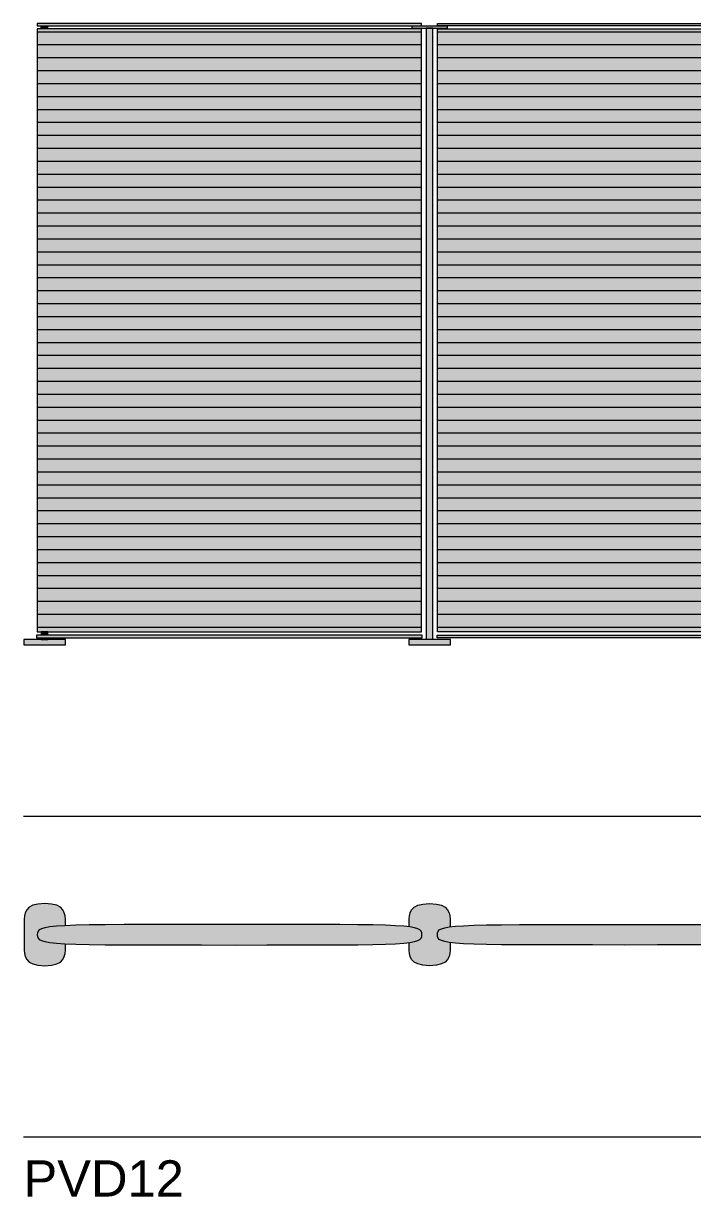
# Model space of a CAD drawing. Header units: millimetres. Extents: x -23380 to 52531, y -5628 to 1041.
# Drawn here: x 40260 to 41552, y -1825 to 441 of the extents above; entities that cross this region are included whole.
import ezdxf

# ---------------------------------------------------------------- set-up
doc = ezdxf.new("R2010")
doc.units = ezdxf.units.MM
for name, color, linetype, lineweight in [('dimensions', 7, 'Continuous', 5), ('drawing', 7, 'Continuous', 5), ('hatch', 9, 'Continuous', 5), ('product codes', 7, 'Continuous', 5), ('ropes', 7, 'Continuous', 0)]:
    doc.layers.add(name, color=color, linetype=linetype, lineweight=lineweight)
doc.styles.add('Poliform pollici', font='arial.ttf')
pattern_1 = [(0, (-7715.524, 0), (0, 25), [])]

msp = doc.modelspace()

# ---------------------------------------------------------------- hatches: boundary and pattern name
at = {"layer": 'hatch'}
for points in [[(40287.1, 436.6), (40287.1, 440.9), (41029.3, 440.9), (41029.3, 436.6)], [(40307.5, -734.1), (40294.8, -734.1), (40287.1, -734.1), (40287.1, 430.7), (41029.3, 430.7), (41029.3, -734.1)], [(40294.8, 436.6), (40307.5, 436.6), (40307.5, 430.7), (40294.8, 430.7)], [(41010.2, 431.6), (41010.2, 435.7), (41078.9, 435.7), (41078.9, 431.6)], [(41050.8, -749.1), (41037.9, -749.1), (41037.9, 431.6), (41050.8, 431.6)], [(41802, 436.6), (41059.8, 436.6), (41059.8, 440.9), (41802, 440.9)], [(41802, -734.1), (41059.8, -734.1), (41059.8, 430.7), (41802, 430.7)], [(40285.4, -745.8), (40285.4, -740.7), (41030.2, -740.7), (41030.2, -745.8)], [(40307.5, -740.7), (40294.8, -740.7), (40294.8, -734.1), (40307.5, -734.1)], [(40294.8, -745.8), (40307.5, -745.8), (40307.5, -749.1), (40294.8, -749.1)], [(41803.9, -745.8), (41059.1, -745.8), (41059.1, -740.7), (41803.9, -740.7)], [(40261.1, -759.1), (40261.1, -749.1), (40341.8, -749.1), (40341.8, -759.1)], [(41004.3, -759.1), (41004.3, -749.1), (41085, -749.1), (41085, -759.1)], [(40341.3, -1301.4), (40324.5, -1302.5), (40317.6, -1303.1), (40311.6, -1303.8), (40308.9, -1304.1), (40306.4, -1304.5), (40304.1, -1304.9), (40302, -1305.4), (40300.1, -1305.8), (40299.2, -1306.1), (40298.3, -1306.3), (40297.5, -1306.5), (40296.7, -1306.8), (40296, -1307), (40295.3, -1307.3), (40294.7, -1307.6), (40294, -1307.8), (40293.4, -1308.1), (40292.9, -1308.4), (40292.4, -1308.7), (40292.1, -1308.8), (40291.9, -1309), (40291.6, -1309.1), (40291.4, -1309.3), (40291.2, -1309.4), (40291, -1309.6), (40290.8, -1309.7), (40290.6, -1309.9), (40290.4, -1310.1), (40290.2, -1310.2), (40290, -1310.4), (40289.9, -1310.5), (40289.7, -1310.7), (40289.5, -1310.9), (40289.4, -1311), (40289.2, -1311.2), (40289.1, -1311.4), (40289, -1311.6), (40288.8, -1311.7), (40288.7, -1311.9), (40288.6, -1312.1), (40288.5, -1312.3), (40288.4, -1312.4), (40288.3, -1312.6), (40288.2, -1312.8), (40288.1, -1313), (40288, -1313.2), (40287.9, -1313.4), (40287.9, -1313.6), (40287.8, -1313.7), (40287.7, -1313.9), (40287.7, -1314.1), (40287.6, -1314.3), (40287.6, -1314.5), (40287.5, -1314.7), (40287.5, -1314.9), (40287.4, -1315.1), (40287.4, -1315.3), (40287.3, -1315.8), (40287.3, -1316.2), (40287.2, -1316.6), (40287.2, -1317), (40287.1, -1317.5), (40287.1, -1317.9), (40287.1, -1318.9), (40287.1, -1319.8), (40287.1, -1320.2), (40287.2, -1320.7), (40287.2, -1321.1), (40287.3, -1321.5), (40287.3, -1322), (40287.4, -1322.4), (40287.4, -1322.6), (40287.5, -1322.8), (40287.5, -1323), (40287.6, -1323.2), (40287.6, -1323.4), (40287.7, -1323.6), (40287.7, -1323.8), (40287.8, -1324), (40287.9, -1324.2), (40287.9, -1324.3), (40288, -1324.5), (40288.1, -1324.7), (40288.2, -1324.9), (40288.3, -1325.1), (40288.4, -1325.3), (40288.5, -1325.5), (40288.6, -1325.6), (40288.7, -1325.8), (40288.8, -1326), (40289, -1326.2), (40289.1, -1326.3), (40289.2, -1326.5), (40289.4, -1326.7), (40289.5, -1326.8), (40289.7, -1327), (40289.9, -1327.2), (40290, -1327.3), (40290.2, -1327.5), (40290.4, -1327.6), (40290.6, -1327.8), (40290.8, -1328), (40291, -1328.1), (40291.2, -1328.3), (40291.4, -1328.4), (40291.6, -1328.6), (40291.9, -1328.7), (40292.1, -1328.9), (40292.4, -1329), (40292.9, -1329.3), (40293.4, -1329.6), (40294, -1329.9), (40294.7, -1330.1), (40295.3, -1330.4), (40296, -1330.7), (40296.7, -1330.9), (40297.5, -1331.2), (40298.3, -1331.4), (40299.2, -1331.6), (40300.1, -1331.9), (40302, -1332.3), (40304.1, -1332.8), (40306.4, -1333.2), (40308.9, -1333.6), (40311.6, -1333.9), (40317.6, -1334.6), (40324.5, -1335.3), (40341.3, -1336.3), (40341.3, -1342.5), (40341.3, -1345.7), (40341.2, -1348.9), (40341.1, -1350.5), (40341, -1352), (40340.9, -1353.6), (40340.8, -1354.4), (40340.7, -1355.2), (40340.5, -1356), (40340.4, -1356.8), (40340.2, -1357.5), (40340.1, -1358.3), (40339.9, -1359.1), (40339.7, -1359.8), (40339.4, -1360.6), (40339.2, -1361.3), (40338.9, -1362), (40338.6, -1362.8), (40338.3, -1363.5), (40338, -1364.2), (40337.8, -1364.5), (40337.6, -1364.9), (40337.4, -1365.2), (40337.2, -1365.6), (40337, -1365.9), (40336.8, -1366.2), (40336.5, -1366.6), (40336.3, -1366.9), (40336.1, -1367.2), (40335.8, -1367.5), (40335.6, -1367.9), (40335.3, -1368.2), (40335.1, -1368.5), (40334.8, -1368.8), (40334.5, -1369.1), (40334.2, -1369.4), (40333.9, -1369.7), (40333.6, -1370), (40333.3, -1370.3), (40333, -1370.6), (40332.6, -1370.9), (40332.3, -1371.2), (40331.9, -1371.4), (40331.6, -1371.7), (40331.2, -1372), (40330.8, -1372.2), (40330.4, -1372.5), (40330, -1372.8), (40329.6, -1373), (40329.2, -1373.3), (40328.8, -1373.5), (40328.4, -1373.7), (40327.5, -1374.2), (40326.5, -1374.6), (40325.5, -1375.1), (40324.5, -1375.5), (40323.4, -1375.9), (40322.3, -1376.2), (40321.2, -1376.6), (40319.9, -1376.9), (40318.7, -1377.2), (40317.4, -1377.5), (40316, -1377.7), (40314.6, -1377.9), (40313.2, -1378.1), (40311.7, -1378.3), (40310.1, -1378.5), (40308.5, -1378.6), (40306.8, -1378.7), (40305.1, -1378.7), (40301.5, -1378.8), (40297.9, -1378.7), (40296.2, -1378.7), (40294.5, -1378.6), (40292.9, -1378.5), (40291.3, -1378.3), (40289.8, -1378.1), (40288.4, -1377.9), (40287, -1377.7), (40285.6, -1377.5), (40284.3, -1377.2), (40283.1, -1376.9), (40281.9, -1376.6), (40280.7, -1376.2), (40279.6, -1375.9), (40278.5, -1375.5), (40277.5, -1375.1), (40276.5, -1374.6), (40275.5, -1374.2), (40274.6, -1373.7), (40274.2, -1373.5), (40273.8, -1373.3), (40273.4, -1373), (40273, -1372.8), (40272.6, -1372.5), (40272.2, -1372.2), (40271.8, -1372), (40271.4, -1371.7), (40271.1, -1371.4), (40270.7, -1371.2), (40270.4, -1370.9), (40270, -1370.6), (40269.7, -1370.3), (40269.4, -1370), (40269.1, -1369.7), (40268.8, -1369.4), (40268.5, -1369.1), (40268.2, -1368.8), (40268, -1368.5), (40267.7, -1368.2), (40267.4, -1367.9), (40267.2, -1367.5), (40266.9, -1367.2), (40266.7, -1366.9), (40266.5, -1366.6), (40266.2, -1366.2), (40266, -1365.9), (40265.8, -1365.6), (40265.6, -1365.2), (40265.4, -1364.9), (40265.2, -1364.5), (40265.1, -1364.2), (40264.7, -1363.5), (40264.4, -1362.8), (40264.1, -1362), (40263.8, -1361.3), (40263.6, -1360.6), (40263.3, -1359.8), (40263.1, -1359.1), (40262.9, -1358.3), (40262.8, -1357.5), (40262.6, -1356.8), (40262.5, -1356), (40262.3, -1355.2), (40262.2, -1354.4), (40262.1, -1353.6), (40262, -1352), (40261.9, -1350.5), (40261.8, -1348.9), (40261.7, -1345.7), (40261.7, -1292.4), (40261.8, -1289.2), (40261.9, -1287.6), (40262, -1285.9), (40262.1, -1284.3), (40262.3, -1282.7), (40262.5, -1282), (40262.6, -1281.2), (40262.8, -1280.4), (40262.9, -1279.6), (40263.1, -1278.8), (40263.3, -1278.1), (40263.6, -1277.3), (40263.8, -1276.6), (40264.1, -1275.8), (40264.4, -1275.1), (40264.7, -1274.4), (40265.1, -1273.6), (40265.2, -1273.3), (40265.4, -1272.9), (40265.6, -1272.6), (40265.8, -1272.2), (40266, -1271.9), (40266.2, -1271.6), (40266.5, -1271.2), (40266.7, -1270.9), (40266.9, -1270.6), (40267.2, -1270.2), (40267.4, -1269.9), (40267.7, -1269.6), (40268, -1269.3), (40268.2, -1269), (40268.5, -1268.6), (40268.8, -1268.3), (40269.1, -1268), (40269.4, -1267.7), (40269.7, -1267.4), (40270, -1267.1), (40270.4, -1266.9), (40270.7, -1266.6), (40271.1, -1266.3), (40271.4, -1266), (40271.8, -1265.7), (40272.2, -1265.5), (40272.6, -1265.2), (40273, -1264.9), (40273.4, -1264.7), (40273.8, -1264.4), (40274.2, -1264.2), (40274.6, -1264), (40275.1, -1263.7), (40275.6, -1263.5), (40276.5, -1263), (40277.5, -1262.6), (40278.5, -1262.2), (40279.6, -1261.8), (40280.7, -1261.4), (40281.9, -1261.1), (40283.1, -1260.8), (40284.3, -1260.5), (40285.6, -1260.2), (40287, -1259.9), (40288.4, -1259.7), (40289.8, -1259.5), (40291.3, -1259.3), (40292.9, -1259.2), (40294.5, -1259), (40296.2, -1258.9), (40297.9, -1258.9), (40301.5, -1258.8), (40305.1, -1258.9), (40306.8, -1258.9), (40308.5, -1259), (40310.1, -1259.2), (40311.7, -1259.3), (40313.2, -1259.5), (40314.6, -1259.7), (40316, -1259.9), (40317.4, -1260.2), (40318.7, -1260.5), (40319.9, -1260.8), (40321.2, -1261.1), (40322.3, -1261.4), (40323.4, -1261.8), (40324.5, -1262.2), (40325.5, -1262.6), (40326.5, -1263), (40327.5, -1263.5), (40327.9, -1263.7), (40328.4, -1264), (40328.8, -1264.2), (40329.2, -1264.4), (40329.6, -1264.7), (40330, -1264.9), (40330.4, -1265.2), (40330.8, -1265.5), (40331.2, -1265.7), (40331.6, -1266), (40331.9, -1266.3), (40332.3, -1266.6), (40332.6, -1266.9), (40333, -1267.1), (40333.3, -1267.4), (40333.6, -1267.7), (40333.9, -1268), (40334.2, -1268.3), (40334.5, -1268.6), (40334.8, -1269), (40335.1, -1269.3), (40335.3, -1269.6), (40335.6, -1269.9), (40335.8, -1270.2), (40336.1, -1270.6), (40336.3, -1270.9), (40336.5, -1271.2), (40336.8, -1271.6), (40337, -1271.9), (40337.2, -1272.2), (40337.4, -1272.6), (40337.6, -1272.9), (40337.8, -1273.3), (40338, -1273.6), (40338.3, -1274.4), (40338.6, -1275.1), (40338.9, -1275.8), (40339.2, -1276.6), (40339.4, -1277.3), (40339.7, -1278.1), (40339.9, -1278.8), (40340.1, -1279.6), (40340.2, -1280.4), (40340.4, -1281.2), (40340.5, -1282), (40340.7, -1282.7), (40340.9, -1284.3), (40341, -1285.9), (40341.1, -1287.6), (40341.2, -1289.2), (40341.3, -1292.4)], [(41004.9, -1334.1), (41008.9, -1333.6), (41012.4, -1333), (41014, -1332.6), (41015.6, -1332.3), (41017, -1332), (41018.3, -1331.6), (41019.5, -1331.2), (41020.6, -1330.9), (41021.2, -1330.7), (41021.7, -1330.5), (41022.2, -1330.3), (41022.6, -1330), (41023.1, -1329.8), (41023.5, -1329.6), (41023.9, -1329.4), (41024.3, -1329.2), (41024.7, -1329), (41025.1, -1328.7), (41025.4, -1328.5), (41025.7, -1328.3), (41026, -1328), (41026.3, -1327.8), (41026.5, -1327.7), (41026.6, -1327.6), (41026.7, -1327.4), (41026.9, -1327.3), (41027, -1327.2), (41027.1, -1327.1), (41027.2, -1326.9), (41027.3, -1326.8), (41027.5, -1326.7), (41027.6, -1326.6), (41027.7, -1326.4), (41027.8, -1326.3), (41027.9, -1326.2), (41028, -1326), (41028.1, -1325.9), (41028.1, -1325.8), (41028.2, -1325.6), (41028.3, -1325.5), (41028.4, -1325.4), (41028.5, -1325.2), (41028.5, -1325.1), (41028.6, -1324.9), (41028.7, -1324.8), (41028.7, -1324.6), (41028.8, -1324.5), (41028.9, -1324.4), (41029, -1324.1), (41029.1, -1323.8), (41029.2, -1323.5), (41029.2, -1323.2), (41029.3, -1322.9), (41029.4, -1322.6), (41029.4, -1322.2), (41029.5, -1321.9), (41029.5, -1321.6), (41029.6, -1321.3), (41029.6, -1320.9), (41029.6, -1320.3), (41029.7, -1319.6), (41029.7, -1318.9), (41029.7, -1318.1), (41029.6, -1317.5), (41029.6, -1316.8), (41029.6, -1316.4), (41029.5, -1316.1), (41029.5, -1315.8), (41029.4, -1315.5), (41029.4, -1315.2), (41029.3, -1314.8), (41029.2, -1314.5), (41029.2, -1314.2), (41029.1, -1313.9), (41029, -1313.6), (41028.9, -1313.3), (41028.8, -1313.2), (41028.7, -1313.1), (41028.7, -1312.9), (41028.6, -1312.8), (41028.5, -1312.6), (41028.5, -1312.5), (41028.4, -1312.4), (41028.3, -1312.2), (41028.2, -1312.1), (41028.1, -1311.9), (41028.1, -1311.8), (41028, -1311.7), (41027.9, -1311.5), (41027.8, -1311.4), (41027.7, -1311.3), (41027.6, -1311.2), (41027.5, -1311), (41027.3, -1310.9), (41027.2, -1310.8), (41027.1, -1310.6), (41027, -1310.5), (41026.9, -1310.4), (41026.7, -1310.3), (41026.6, -1310.1), (41026.5, -1310), (41026.3, -1309.9), (41026, -1309.7), (41025.7, -1309.4), (41025.4, -1309.2), (41025.1, -1309), (41024.7, -1308.7), (41024.3, -1308.5), (41023.9, -1308.3), (41023.5, -1308.1), (41023.1, -1307.9), (41022.6, -1307.7), (41022.2, -1307.5), (41021.7, -1307.3), (41021.2, -1307.1), (41020.6, -1306.9), (41019.5, -1306.5), (41018.3, -1306.1), (41017, -1305.8), (41015.6, -1305.4), (41014, -1305.1), (41012.4, -1304.8), (41008.9, -1304.1), (41004.9, -1303.6), (41004.9, -1295.6), (41004.9, -1292.4), (41005, -1289.2), (41005.1, -1287.6), (41005.2, -1285.9), (41005.3, -1284.3), (41005.5, -1282.7), (41005.7, -1282), (41005.8, -1281.2), (41005.9, -1280.4), (41006.1, -1279.6), (41006.3, -1278.8), (41006.5, -1278.1), (41006.8, -1277.3), (41007, -1276.6), (41007.3, -1275.8), (41007.6, -1275.1), (41007.9, -1274.4), (41008.2, -1273.6), (41008.4, -1273.3), (41008.6, -1272.9), (41008.8, -1272.6), (41009, -1272.2), (41009.2, -1271.9), (41009.4, -1271.6), (41009.7, -1271.2), (41009.9, -1270.9), (41010.1, -1270.6), (41010.4, -1270.2), (41010.6, -1269.9), (41010.9, -1269.6), (41011.1, -1269.3), (41011.4, -1269), (41011.7, -1268.6), (41012, -1268.3), (41012.3, -1268), (41012.6, -1267.7), (41012.9, -1267.4), (41013.2, -1267.1), (41013.6, -1266.9), (41013.9, -1266.6), (41014.3, -1266.3), (41014.6, -1266), (41015, -1265.7), (41015.4, -1265.5), (41015.8, -1265.2), (41016.2, -1264.9), (41016.6, -1264.7), (41017, -1264.4), (41017.4, -1264.2), (41017.8, -1264), (41018.3, -1263.7), (41018.7, -1263.5), (41019.7, -1263), (41020.7, -1262.6), (41021.7, -1262.2), (41022.8, -1261.8), (41023.9, -1261.4), (41025, -1261.1), (41026.2, -1260.8), (41027.5, -1260.5), (41028.8, -1260.2), (41030.2, -1259.9), (41031.6, -1259.7), (41033, -1259.5), (41034.5, -1259.3), (41036.1, -1259.2), (41037.7, -1259), (41039.4, -1258.9), (41041.1, -1258.9), (41044.7, -1258.8), (41048.3, -1258.9), (41050, -1258.9), (41051.7, -1259), (41053.3, -1259.2), (41054.9, -1259.3), (41056.4, -1259.5), (41057.8, -1259.7), (41059.2, -1259.9), (41060.6, -1260.2), (41061.9, -1260.5), (41063.1, -1260.8), (41064.3, -1261.1), (41065.5, -1261.4), (41066.6, -1261.8), (41067.7, -1262.2), (41068.7, -1262.6), (41069.7, -1263), (41070.6, -1263.5), (41071.1, -1263.7), (41071.5, -1264), (41072, -1264.2), (41072.4, -1264.4), (41072.8, -1264.7), (41073.2, -1264.9), (41073.6, -1265.2), (41074, -1265.5), (41074.4, -1265.7), (41074.8, -1266), (41075.1, -1266.3), (41075.5, -1266.6), (41075.8, -1266.9), (41076.1, -1267.1), (41076.5, -1267.4), (41076.8, -1267.7), (41077.1, -1268), (41077.4, -1268.3), (41077.7, -1268.6), (41078, -1269), (41078.2, -1269.3), (41078.5, -1269.6), (41078.8, -1269.9), (41079, -1270.2), (41079.3, -1270.6), (41079.5, -1270.9), (41079.7, -1271.2), (41080, -1271.6), (41080.2, -1271.9), (41080.4, -1272.2), (41080.6, -1272.6), (41080.8, -1272.9), (41081, -1273.3), (41081.1, -1273.6), (41081.5, -1274.4), (41081.8, -1275.1), (41082.1, -1275.8), (41082.4, -1276.6), (41082.6, -1277.3), (41082.9, -1278.1), (41083.1, -1278.8), (41083.3, -1279.6), (41083.4, -1280.4), (41083.6, -1281.2), (41083.7, -1282), (41083.9, -1282.7), (41084.1, -1284.3), (41084.2, -1285.9), (41084.3, -1287.6), (41084.4, -1289.2), (41084.5, -1292.4), (41084.5, -1303.6), (41080.5, -1304.1), (41076.9, -1304.8), (41075.3, -1305.1), (41073.8, -1305.4), (41072.4, -1305.8), (41071.1, -1306.1), (41069.9, -1306.5), (41068.8, -1306.9), (41068.2, -1307.1), (41067.7, -1307.3), (41067.2, -1307.5), (41066.7, -1307.7), (41066.3, -1307.9), (41065.9, -1308.1), (41065.4, -1308.3), (41065.1, -1308.5), (41064.7, -1308.7), (41064.3, -1309), (41064, -1309.2), (41063.7, -1309.4), (41063.3, -1309.7), (41063.1, -1309.9), (41062.9, -1310), (41062.8, -1310.1), (41062.6, -1310.3), (41062.5, -1310.4), (41062.4, -1310.5), (41062.3, -1310.6), (41062.2, -1310.8), (41062, -1310.9), (41061.9, -1311), (41061.8, -1311.2), (41061.7, -1311.3), (41061.6, -1311.4), (41061.5, -1311.5), (41061.4, -1311.7), (41061.3, -1311.8), (41061.2, -1311.9), (41061.2, -1312.1), (41061.1, -1312.2), (41061, -1312.4), (41060.9, -1312.5), (41060.9, -1312.6), (41060.8, -1312.8), (41060.7, -1312.9), (41060.7, -1313.1), (41060.6, -1313.2), (41060.5, -1313.3), (41060.4, -1313.6), (41060.3, -1313.9), (41060.2, -1314.2), (41060.1, -1314.5), (41060.1, -1314.8), (41060, -1315.2), (41060, -1315.5), (41059.9, -1315.8), (41059.9, -1316.1), (41059.8, -1316.4), (41059.8, -1316.8), (41059.7, -1317.5), (41059.7, -1318.1), (41059.7, -1318.9), (41059.7, -1319.6), (41059.7, -1320.3), (41059.8, -1320.9), (41059.8, -1321.3), (41059.9, -1321.6), (41059.9, -1321.9), (41060, -1322.2), (41060, -1322.6), (41060.1, -1322.9), (41060.1, -1323.2), (41060.2, -1323.5), (41060.3, -1323.8), (41060.4, -1324.1), (41060.5, -1324.4), (41060.6, -1324.5), (41060.7, -1324.6), (41060.7, -1324.8), (41060.8, -1324.9), (41060.9, -1325.1), (41060.9, -1325.2), (41061, -1325.4), (41061.1, -1325.5), (41061.2, -1325.6), (41061.2, -1325.8), (41061.3, -1325.9), (41061.4, -1326), (41061.5, -1326.2), (41061.6, -1326.3), (41061.7, -1326.4), (41061.8, -1326.6), (41061.9, -1326.7), (41062, -1326.8), (41062.2, -1326.9), (41062.3, -1327.1), (41062.4, -1327.2), (41062.5, -1327.3), (41062.6, -1327.4), (41062.8, -1327.6), (41062.9, -1327.7), (41063.1, -1327.8), (41063.3, -1328), (41063.7, -1328.3), (41064, -1328.5), (41064.3, -1328.7), (41064.7, -1329), (41065.1, -1329.2), (41065.4, -1329.4), (41065.9, -1329.6), (41066.3, -1329.8), (41066.7, -1330), (41067.2, -1330.3), (41067.7, -1330.5), (41068.2, -1330.7), (41068.8, -1330.9), (41069.9, -1331.2), (41071.1, -1331.6), (41072.4, -1332), (41073.8, -1332.3), (41075.3, -1332.6), (41076.9, -1333), (41080.5, -1333.6), (41084.5, -1334.1), (41084.5, -1342.5), (41084.5, -1345.7), (41084.4, -1348.9), (41084.3, -1350.5), (41084.2, -1352), (41084.1, -1353.6), (41084, -1354.4), (41083.9, -1355.2), (41083.7, -1356), (41083.6, -1356.8), (41083.4, -1357.5), (41083.3, -1358.3), (41083.1, -1359.1), (41082.9, -1359.8), (41082.6, -1360.6), (41082.4, -1361.3), (41082.1, -1362), (41081.8, -1362.8), (41081.5, -1363.5), (41081.1, -1364.2), (41081, -1364.5), (41080.8, -1364.9), (41080.6, -1365.2), (41080.4, -1365.6), (41080.2, -1365.9), (41080, -1366.2), (41079.7, -1366.6), (41079.5, -1366.9), (41079.3, -1367.2), (41079, -1367.5), (41078.8, -1367.9), (41078.5, -1368.2), (41078.2, -1368.5), (41078, -1368.8), (41077.7, -1369.1), (41077.4, -1369.4), (41077.1, -1369.7), (41076.8, -1370), (41076.5, -1370.3), (41076.1, -1370.6), (41075.8, -1370.9), (41075.5, -1371.2), (41075.1, -1371.4), (41074.8, -1371.7), (41074.4, -1372), (41074, -1372.2), (41073.6, -1372.5), (41073.2, -1372.8), (41072.8, -1373), (41072.4, -1373.3), (41072, -1373.5), (41071.5, -1373.7), (41070.6, -1374.2), (41069.7, -1374.6), (41068.7, -1375.1), (41067.7, -1375.5), (41066.6, -1375.9), (41065.5, -1376.2), (41064.3, -1376.6), (41063.1, -1376.9), (41061.9, -1377.2), (41060.6, -1377.5), (41059.2, -1377.7), (41057.8, -1377.9), (41056.4, -1378.1), (41054.9, -1378.3), (41053.3, -1378.5), (41051.7, -1378.6), (41050, -1378.7), (41048.3, -1378.7), (41044.7, -1378.8), (41041.1, -1378.7), (41039.4, -1378.7), (41037.7, -1378.6), (41036.1, -1378.5), (41034.5, -1378.3), (41033, -1378.1), (41031.6, -1377.9), (41030.2, -1377.7), (41028.8, -1377.5), (41027.5, -1377.2), (41026.2, -1376.9), (41025, -1376.6), (41023.9, -1376.2), (41022.8, -1375.9), (41021.7, -1375.5), (41020.7, -1375.1), (41019.7, -1374.6), (41018.7, -1374.2), (41017.8, -1373.7), (41017.4, -1373.5), (41017, -1373.3), (41016.6, -1373), (41016.2, -1372.8), (41015.8, -1372.5), (41015.4, -1372.2), (41015, -1372), (41014.6, -1371.7), (41014.3, -1371.4), (41013.9, -1371.2), (41013.6, -1370.9), (41013.2, -1370.6), (41012.9, -1370.3), (41012.6, -1370), (41012.3, -1369.7), (41012, -1369.4), (41011.7, -1369.1), (41011.4, -1368.8), (41011.1, -1368.5), (41010.9, -1368.2), (41010.6, -1367.9), (41010.4, -1367.5), (41010.1, -1367.2), (41009.9, -1366.9), (41009.7, -1366.6), (41009.4, -1366.2), (41009.2, -1365.9), (41009, -1365.6), (41008.8, -1365.2), (41008.6, -1364.9), (41008.4, -1364.5), (41008.2, -1364.2), (41007.9, -1363.5), (41007.6, -1362.8), (41007.3, -1362), (41007, -1361.3), (41006.8, -1360.6), (41006.5, -1359.8), (41006.3, -1359.1), (41006.1, -1358.3), (41005.9, -1357.5), (41005.8, -1356.8), (41005.7, -1356), (41005.5, -1355.2), (41005.4, -1354.4), (41005.3, -1353.6), (41005.2, -1352), (41005.1, -1350.5), (41005, -1348.9), (41004.9, -1345.7)], [(40287.1, -1318.9), (40287.1, -1317.9), (40287.1, -1317.5), (40287.2, -1317), (40287.2, -1316.6), (40287.3, -1316.2), (40287.3, -1315.8), (40287.4, -1315.3), (40287.4, -1315.1), (40287.5, -1314.9), (40287.5, -1314.7), (40287.6, -1314.5), (40287.6, -1314.3), (40287.7, -1314.1), (40287.7, -1313.9), (40287.8, -1313.7), (40287.9, -1313.6), (40287.9, -1313.4), (40288, -1313.2), (40288.1, -1313), (40288.2, -1312.8), (40288.3, -1312.6), (40288.4, -1312.4), (40288.5, -1312.3), (40288.6, -1312.1), (40288.7, -1311.9), (40288.8, -1311.7), (40289, -1311.6), (40289.1, -1311.4), (40289.2, -1311.2), (40289.4, -1311), (40289.5, -1310.9), (40289.7, -1310.7), (40289.9, -1310.5), (40290, -1310.4), (40290.2, -1310.2), (40290.4, -1310.1), (40290.6, -1309.9), (40290.8, -1309.7), (40291, -1309.6), (40291.2, -1309.4), (40291.4, -1309.3), (40291.6, -1309.1), (40291.9, -1309), (40292.1, -1308.8), (40292.4, -1308.7), (40292.9, -1308.4), (40293.4, -1308.1), (40294, -1307.8), (40294.7, -1307.6), (40295.3, -1307.3), (40296, -1307), (40296.7, -1306.8), (40297.5, -1306.5), (40298.3, -1306.3), (40299.2, -1306.1), (40300.1, -1305.8), (40302, -1305.4), (40304.1, -1304.9), (40306.4, -1304.5), (40308.9, -1304.1), (40311.6, -1303.8), (40317.6, -1303.1), (40324.5, -1302.5), (40341.3, -1301.4), (40387.9, -1300), (40903.2, -1299.5), (40967.2, -1300.9), (40988.9, -1302.1), (40997.6, -1302.8), (41004.9, -1303.6), (41008.9, -1304.1), (41012.4, -1304.8), (41014, -1305.1), (41015.6, -1305.4), (41017, -1305.8), (41018.3, -1306.1), (41019.5, -1306.5), (41020.6, -1306.9), (41021.2, -1307.1), (41021.7, -1307.3), (41022.2, -1307.5), (41022.6, -1307.7), (41023.1, -1307.9), (41023.5, -1308.1), (41023.9, -1308.3), (41024.3, -1308.5), (41024.7, -1308.7), (41025.1, -1309), (41025.4, -1309.2), (41025.7, -1309.4), (41026, -1309.7), (41026.3, -1309.9), (41026.5, -1310), (41026.6, -1310.1), (41026.7, -1310.3), (41026.9, -1310.4), (41027, -1310.5), (41027.1, -1310.6), (41027.2, -1310.8), (41027.3, -1310.9), (41027.5, -1311), (41027.6, -1311.2), (41027.7, -1311.3), (41027.8, -1311.4), (41027.9, -1311.5), (41028, -1311.7), (41028.1, -1311.8), (41028.1, -1311.9), (41028.2, -1312.1), (41028.3, -1312.2), (41028.4, -1312.4), (41028.5, -1312.5), (41028.5, -1312.6), (41028.6, -1312.8), (41028.7, -1312.9), (41028.7, -1313.1), (41028.8, -1313.2), (41028.9, -1313.3), (41029, -1313.6), (41029.1, -1313.9), (41029.2, -1314.2), (41029.2, -1314.5), (41029.3, -1314.8), (41029.4, -1315.2), (41029.4, -1315.5), (41029.5, -1315.8), (41029.5, -1316.1), (41029.6, -1316.4), (41029.6, -1316.8), (41029.6, -1317.5), (41029.7, -1318.1), (41029.7, -1318.9), (41029.7, -1319.6), (41029.6, -1320.3), (41029.6, -1320.9), (41029.6, -1321.3), (41029.5, -1321.6), (41029.5, -1321.9), (41029.4, -1322.2), (41029.4, -1322.6), (41029.3, -1322.9), (41029.2, -1323.2), (41029.2, -1323.5), (41029.1, -1323.8), (41029, -1324.1), (41028.9, -1324.4), (41028.8, -1324.5), (41028.7, -1324.6), (41028.7, -1324.8), (41028.6, -1324.9), (41028.5, -1325.1), (41028.5, -1325.2), (41028.4, -1325.4), (41028.3, -1325.5), (41028.2, -1325.6), (41028.1, -1325.8), (41028.1, -1325.9), (41028, -1326), (41027.9, -1326.2), (41027.8, -1326.3), (41027.7, -1326.4), (41027.6, -1326.6), (41027.5, -1326.7), (41027.3, -1326.8), (41027.2, -1326.9), (41027.1, -1327.1), (41027, -1327.2), (41026.9, -1327.3), (41026.7, -1327.4), (41026.6, -1327.6), (41026.5, -1327.7), (41026.3, -1327.8), (41026, -1328), (41025.7, -1328.3), (41025.4, -1328.5), (41025.1, -1328.7), (41024.7, -1329), (41024.3, -1329.2), (41023.9, -1329.4), (41023.5, -1329.6), (41023.1, -1329.8), (41022.6, -1330), (41022.2, -1330.3), (41021.7, -1330.5), (41021.2, -1330.7), (41020.6, -1330.9), (41019.5, -1331.2), (41018.3, -1331.6), (41017, -1332), (41015.6, -1332.3), (41014, -1332.6), (41012.4, -1333), (41008.9, -1333.6), (41004.9, -1334.1), (40997.6, -1334.9), (40988.9, -1335.7), (40967.2, -1336.8), (40903.2, -1338.2), (40387.9, -1337.7), (40341.3, -1336.3), (40324.5, -1335.3), (40317.6, -1334.6), (40311.6, -1333.9), (40308.9, -1333.6), (40306.4, -1333.2), (40304.1, -1332.8), (40302, -1332.3), (40300.1, -1331.9), (40299.2, -1331.6), (40298.3, -1331.4), (40297.5, -1331.2), (40296.7, -1330.9), (40296, -1330.7), (40295.3, -1330.4), (40294.7, -1330.1), (40294, -1329.9), (40293.4, -1329.6), (40292.9, -1329.3), (40292.4, -1329), (40292.1, -1328.9), (40291.9, -1328.7), (40291.6, -1328.6), (40291.4, -1328.4), (40291.2, -1328.3), (40291, -1328.1), (40290.8, -1328), (40290.6, -1327.8), (40290.4, -1327.6), (40290.2, -1327.5), (40290, -1327.3), (40289.9, -1327.2), (40289.7, -1327), (40289.5, -1326.8), (40289.4, -1326.7), (40289.2, -1326.5), (40289.1, -1326.3), (40289, -1326.2), (40288.8, -1326), (40288.7, -1325.8), (40288.6, -1325.6), (40288.5, -1325.5), (40288.4, -1325.3), (40288.3, -1325.1), (40288.2, -1324.9), (40288.1, -1324.7), (40288, -1324.5), (40287.9, -1324.3), (40287.9, -1324.2), (40287.8, -1324), (40287.7, -1323.8), (40287.7, -1323.6), (40287.6, -1323.4), (40287.6, -1323.2), (40287.5, -1323), (40287.5, -1322.8), (40287.4, -1322.6), (40287.4, -1322.4), (40287.3, -1322), (40287.3, -1321.5), (40287.2, -1321.1), (40287.2, -1320.7), (40287.1, -1320.2), (40287.1, -1319.8)], [(41802.3, -1318.9), (41802.3, -1319.6), (41802.2, -1320.2), (41802.2, -1320.9), (41802.2, -1321.2), (41802.1, -1321.6), (41802.1, -1321.9), (41802, -1322.2), (41802, -1322.5), (41801.9, -1322.8), (41801.8, -1323.1), (41801.8, -1323.4), (41801.7, -1323.7), (41801.6, -1324), (41801.5, -1324.2), (41801.5, -1324.3), (41801.4, -1324.4), (41801.3, -1324.6), (41801.3, -1324.7), (41801.2, -1324.9), (41801.1, -1325), (41801.1, -1325.1), (41801, -1325.3), (41800.9, -1325.4), (41800.8, -1325.5), (41800.7, -1325.7), (41800.7, -1325.8), (41800.6, -1325.9), (41800.5, -1326.1), (41800.4, -1326.2), (41800.3, -1326.3), (41800.2, -1326.5), (41800.1, -1326.6), (41799.9, -1326.7), (41799.8, -1326.9), (41799.7, -1327), (41799.6, -1327.1), (41799.5, -1327.2), (41799.3, -1327.3), (41799.2, -1327.5), (41799.1, -1327.6), (41798.9, -1327.7), (41798.6, -1327.9), (41798.3, -1328.2), (41798, -1328.4), (41797.6, -1328.6), (41797.3, -1328.9), (41796.9, -1329.1), (41796.5, -1329.3), (41796.1, -1329.5), (41795.6, -1329.7), (41795.2, -1329.9), (41794.7, -1330.1), (41794.2, -1330.3), (41793.7, -1330.5), (41793.2, -1330.7), (41792, -1331.1), (41790.8, -1331.5), (41789.4, -1331.8), (41788, -1332.2), (41786.5, -1332.5), (41784.8, -1332.8), (41781.3, -1333.5), (41777.2, -1334), (41769.5, -1334.9), (41760.5, -1335.6), (41737.7, -1336.8), (41670, -1338.2), (41186.2, -1338.2), (41122.2, -1336.8), (41100.5, -1335.7), (41091.8, -1334.9), (41084.5, -1334.1), (41080.5, -1333.6), (41076.9, -1333), (41075.3, -1332.6), (41073.8, -1332.3), (41072.4, -1332), (41071.1, -1331.6), (41069.9, -1331.2), (41068.8, -1330.9), (41068.2, -1330.7), (41067.7, -1330.5), (41067.2, -1330.3), (41066.7, -1330), (41066.3, -1329.8), (41065.9, -1329.6), (41065.4, -1329.4), (41065.1, -1329.2), (41064.7, -1329), (41064.3, -1328.7), (41064, -1328.5), (41063.7, -1328.3), (41063.3, -1328), (41063.1, -1327.8), (41062.9, -1327.7), (41062.8, -1327.6), (41062.6, -1327.4), (41062.5, -1327.3), (41062.4, -1327.2), (41062.3, -1327.1), (41062.2, -1326.9), (41062, -1326.8), (41061.9, -1326.7), (41061.8, -1326.6), (41061.7, -1326.4), (41061.6, -1326.3), (41061.5, -1326.2), (41061.4, -1326), (41061.3, -1325.9), (41061.2, -1325.8), (41061.2, -1325.6), (41061.1, -1325.5), (41061, -1325.4), (41060.9, -1325.2), (41060.9, -1325.1), (41060.8, -1324.9), (41060.7, -1324.8), (41060.7, -1324.6), (41060.6, -1324.5), (41060.5, -1324.4), (41060.4, -1324.1), (41060.3, -1323.8), (41060.2, -1323.5), (41060.1, -1323.2), (41060.1, -1322.9), (41060, -1322.6), (41060, -1322.2), (41059.9, -1321.9), (41059.9, -1321.6), (41059.8, -1321.3), (41059.8, -1320.9), (41059.7, -1320.3), (41059.7, -1319.6), (41059.7, -1318.9), (41059.7, -1318.1), (41059.7, -1317.5), (41059.8, -1316.8), (41059.8, -1316.4), (41059.9, -1316.1), (41059.9, -1315.8), (41060, -1315.5), (41060, -1315.2), (41060.1, -1314.8), (41060.1, -1314.5), (41060.2, -1314.2), (41060.3, -1313.9), (41060.4, -1313.6), (41060.5, -1313.3), (41060.6, -1313.2), (41060.7, -1313.1), (41060.7, -1312.9), (41060.8, -1312.8), (41060.9, -1312.6), (41060.9, -1312.5), (41061, -1312.4), (41061.1, -1312.2), (41061.2, -1312.1), (41061.2, -1311.9), (41061.3, -1311.8), (41061.4, -1311.7), (41061.5, -1311.5), (41061.6, -1311.4), (41061.7, -1311.3), (41061.8, -1311.2), (41061.9, -1311), (41062, -1310.9), (41062.2, -1310.8), (41062.3, -1310.6), (41062.4, -1310.5), (41062.5, -1310.4), (41062.6, -1310.3), (41062.8, -1310.1), (41062.9, -1310), (41063.1, -1309.9), (41063.3, -1309.7), (41063.7, -1309.4), (41064, -1309.2), (41064.3, -1309), (41064.7, -1308.7), (41065.1, -1308.5), (41065.4, -1308.3), (41065.9, -1308.1), (41066.3, -1307.9), (41066.7, -1307.7), (41067.2, -1307.5), (41067.7, -1307.3), (41068.2, -1307.1), (41068.8, -1306.9), (41069.9, -1306.5), (41071.1, -1306.1), (41072.4, -1305.8), (41073.8, -1305.4), (41075.3, -1305.1), (41076.9, -1304.8), (41080.5, -1304.1), (41084.5, -1303.6), (41091.8, -1302.8), (41100.5, -1302.1), (41122.2, -1300.9), (41186.2, -1299.5), (41670, -1299.5), (41737.7, -1301), (41760.5, -1302.1), (41769.5, -1302.9), (41777.2, -1303.7), (41781.3, -1304.3), (41784.8, -1304.9), (41786.5, -1305.2), (41788, -1305.5), (41789.4, -1305.9), (41790.8, -1306.2), (41792, -1306.6), (41793.2, -1307), (41793.7, -1307.2), (41794.2, -1307.4), (41794.7, -1307.6), (41795.2, -1307.8), (41795.6, -1308), (41796.1, -1308.2), (41796.5, -1308.4), (41796.9, -1308.6), (41797.3, -1308.8), (41797.6, -1309.1), (41798, -1309.3), (41798.3, -1309.5), (41798.6, -1309.8), (41798.9, -1310), (41799.1, -1310.1), (41799.2, -1310.2), (41799.3, -1310.4), (41799.5, -1310.5), (41799.6, -1310.6), (41799.7, -1310.7), (41799.8, -1310.9), (41799.9, -1311), (41800.1, -1311.1), (41800.2, -1311.2), (41800.3, -1311.4), (41800.4, -1311.5), (41800.5, -1311.6), (41800.6, -1311.8), (41800.7, -1311.9), (41800.7, -1312), (41800.8, -1312.2), (41800.9, -1312.3), (41801, -1312.4), (41801.1, -1312.6), (41801.1, -1312.7), (41801.2, -1312.8), (41801.3, -1313), (41801.3, -1313.1), (41801.4, -1313.3), (41801.5, -1313.4), (41801.5, -1313.6), (41801.6, -1313.7), (41801.7, -1314), (41801.8, -1314.3), (41801.8, -1314.6), (41801.9, -1314.9), (41802, -1315.2), (41802, -1315.5), (41802.1, -1315.8), (41802.1, -1316.2), (41802.2, -1316.5), (41802.2, -1316.8), (41802.2, -1317.5), (41802.3, -1318.2)]]:
    msp.add_hatch(color=256, dxfattribs=at).paths.add_polyline_path(points, flags=0)
at = {"layer": 'ropes', "lineweight": 0}
h = msp.add_hatch(dxfattribs=at)
h.set_pattern_fill('HATCH1', color=256, scale=200, style=0, pattern_type=2)
h.set_pattern_definition(pattern_1)
h.paths.add_polyline_path([(40307.5, -734.1), (40294.8, -734.1), (40287.1, -734.1), (40287.1, 430.7), (41029.3, 430.7), (41029.3, -734.1)], flags=0)
h = msp.add_hatch(dxfattribs=at)
h.set_pattern_fill('HATCH1', color=256, scale=200, style=0, pattern_type=2)
h.set_pattern_definition(pattern_1)
h.paths.add_polyline_path([(41802, -734.1), (41059.8, -734.1), (41059.8, 430.7), (41802, 430.7)], flags=0)

# ---------------------------------------------------------------- linework, layer by layer
at = {"layer": 'dimensions'}
for points in [[(40260.3, -1089.8), (42589.3, -1089.8)], [(40260.3, -1089.8), (44940.3, -1089.8)], [(40260.3, -1709.5), (42589.3, -1709.5)], [(40260.3, -1709.5), (44940.3, -1709.5)]]:
    msp.add_lwpolyline(points, dxfattribs=at)
at = {"layer": 'drawing'}
for points in [[(40287.1, 436.6), (41029.3, 436.6), (41029.3, 440.9), (40287.1, 440.9)], [(40287.1, -734.1), (41029.3, -734.1), (41029.3, 430.7), (40287.1, 430.7)], [(41010.2, 431.6), (41078.9, 431.6), (41078.9, 435.7), (41010.2, 435.7)], [(41802, 436.6), (41059.8, 436.6), (41059.8, 440.9), (41802, 440.9)], [(41802, -734.1), (41059.8, -734.1), (41059.8, 430.7), (41802, 430.7)], [(40285.4, -745.8), (41030.2, -745.8), (41030.2, -740.7), (40285.4, -740.7)], [(41803.9, -745.8), (41059.1, -745.8), (41059.1, -740.7), (41803.9, -740.7)], [(40261.1, -759.1), (40341.8, -759.1), (40341.8, -749.1), (40261.1, -749.1)], [(41004.3, -759.1), (41085, -759.1), (41085, -749.1), (41004.3, -749.1)]]:
    msp.add_lwpolyline(points, close=True, dxfattribs=at)
for points in [[(40294.8, 430.7), (40294.8, 436.6)], [(40307.5, 430.7), (40307.5, 436.6)], [(41050.8, -749.1), (41050.8, 431.6), (41037.9, 431.6), (41037.9, -749.1)], [(40307.5, -740.7), (40307.5, -734.1), (40294.8, -734.1), (40294.8, -740.7)], [(40294.8, -745.8), (40294.8, -749.1), (40307.5, -749.1), (40307.5, -745.8)], [(41037.9, -759.1), (41037.9, -759.1)], [(41050.8, -759.1), (41050.8, -759.1)]]:
    msp.add_lwpolyline(points, dxfattribs=at)
for points, knots in [([(40341.3, -1301.4), (40341.3, -1299.5), (40341.3, -1281.2), (40341.3, -1258.8), (40301.5, -1258.8), (40261.7, -1258.8), (40261.7, -1298.8), (40261.7, -1339.5), (40261.7, -1378.8), (40301.5, -1378.8), (40341.3, -1378.8), (40341.3, -1356.6), (40341.3, -1338.3), (40341.3, -1336.3)], [-74.403911, -74.403911, -74.403911, -74.403911, -66.520524, 0, 0, 0, 66.520524, 133.041049, 199.561573, 199.561573, 199.561573, 266.082097, 274.568529, 274.568529, 274.568529, 274.568529]), ([(41004.9, -1303.6), (41004.9, -1301), (41004.9, -1282.1), (41004.9, -1258.8), (41044.7, -1258.8), (41084.5, -1258.8), (41084.5, -1282.1), (41084.5, -1301), (41084.5, -1303.6)], [-77.412422, -77.412422, -77.412422, -77.412422, -66.520524, 0, 0, 0, 66.520524, 77.412422, 77.412422, 77.412422, 77.412422]), ([(40287.1, -1318.9), (40287.1, -1299), (40302.2, -1299), (40669.2, -1299), (41014.6, -1299), (41029.7, -1299), (41029.7, -1318.9), (41029.7, -1338.8), (41014.6, -1338.8), (40669.2, -1338.8), (40302.2, -1338.8), (40287.1, -1338.8), (40287.1, -1318.9)], [803.973004, 803.973004, 803.973004, 803.973004, 1205.959506, 1205.959506, 1205.959506, 1607.946008, 1607.946008, 1607.946008, 2009.93251, 2009.93251, 2009.93251, 2411.919012, 2411.919012, 2411.919012, 2411.919012]), ([(41802.3, -1318.9), (41802.3, -1299), (41787.2, -1299), (41420.2, -1299), (41074.8, -1299), (41059.7, -1299), (41059.7, -1318.9), (41059.7, -1338.8), (41074.8, -1338.8), (41420.2, -1338.8), (41787.2, -1338.8), (41802.3, -1338.8), (41802.3, -1318.9)], [803.973004, 803.973004, 803.973004, 803.973004, 1205.959506, 1205.959506, 1205.959506, 1607.946008, 1607.946008, 1607.946008, 2009.93251, 2009.93251, 2009.93251, 2411.919012, 2411.919012, 2411.919012, 2411.919012]), ([(41084.5, -1334.1), (41084.5, -1336.9), (41084.5, -1355.7), (41084.5, -1378.8), (41044.7, -1378.8), (41004.9, -1378.8), (41004.9, -1355.7), (41004.9, -1336.9), (41004.9, -1334.1)], [121.516662, 121.516662, 121.516662, 121.516662, 133.041049, 199.561573, 199.561573, 199.561573, 266.082097, 277.606484, 277.606484, 277.606484, 277.606484])]:
    msp.add_open_spline(points, degree=3, knots=knots, dxfattribs=at)

# ---------------------------------------------------------------- texts
at = {"layer": 'product codes', "insert": (40260.3, -1789.6), "char_height": 70, "width": 747.174, "attachment_point": 4, "style": 'Poliform pollici'}
msp.add_mtext('PVD12', dxfattribs=at)

doc.saveas('drawing.dxf')
